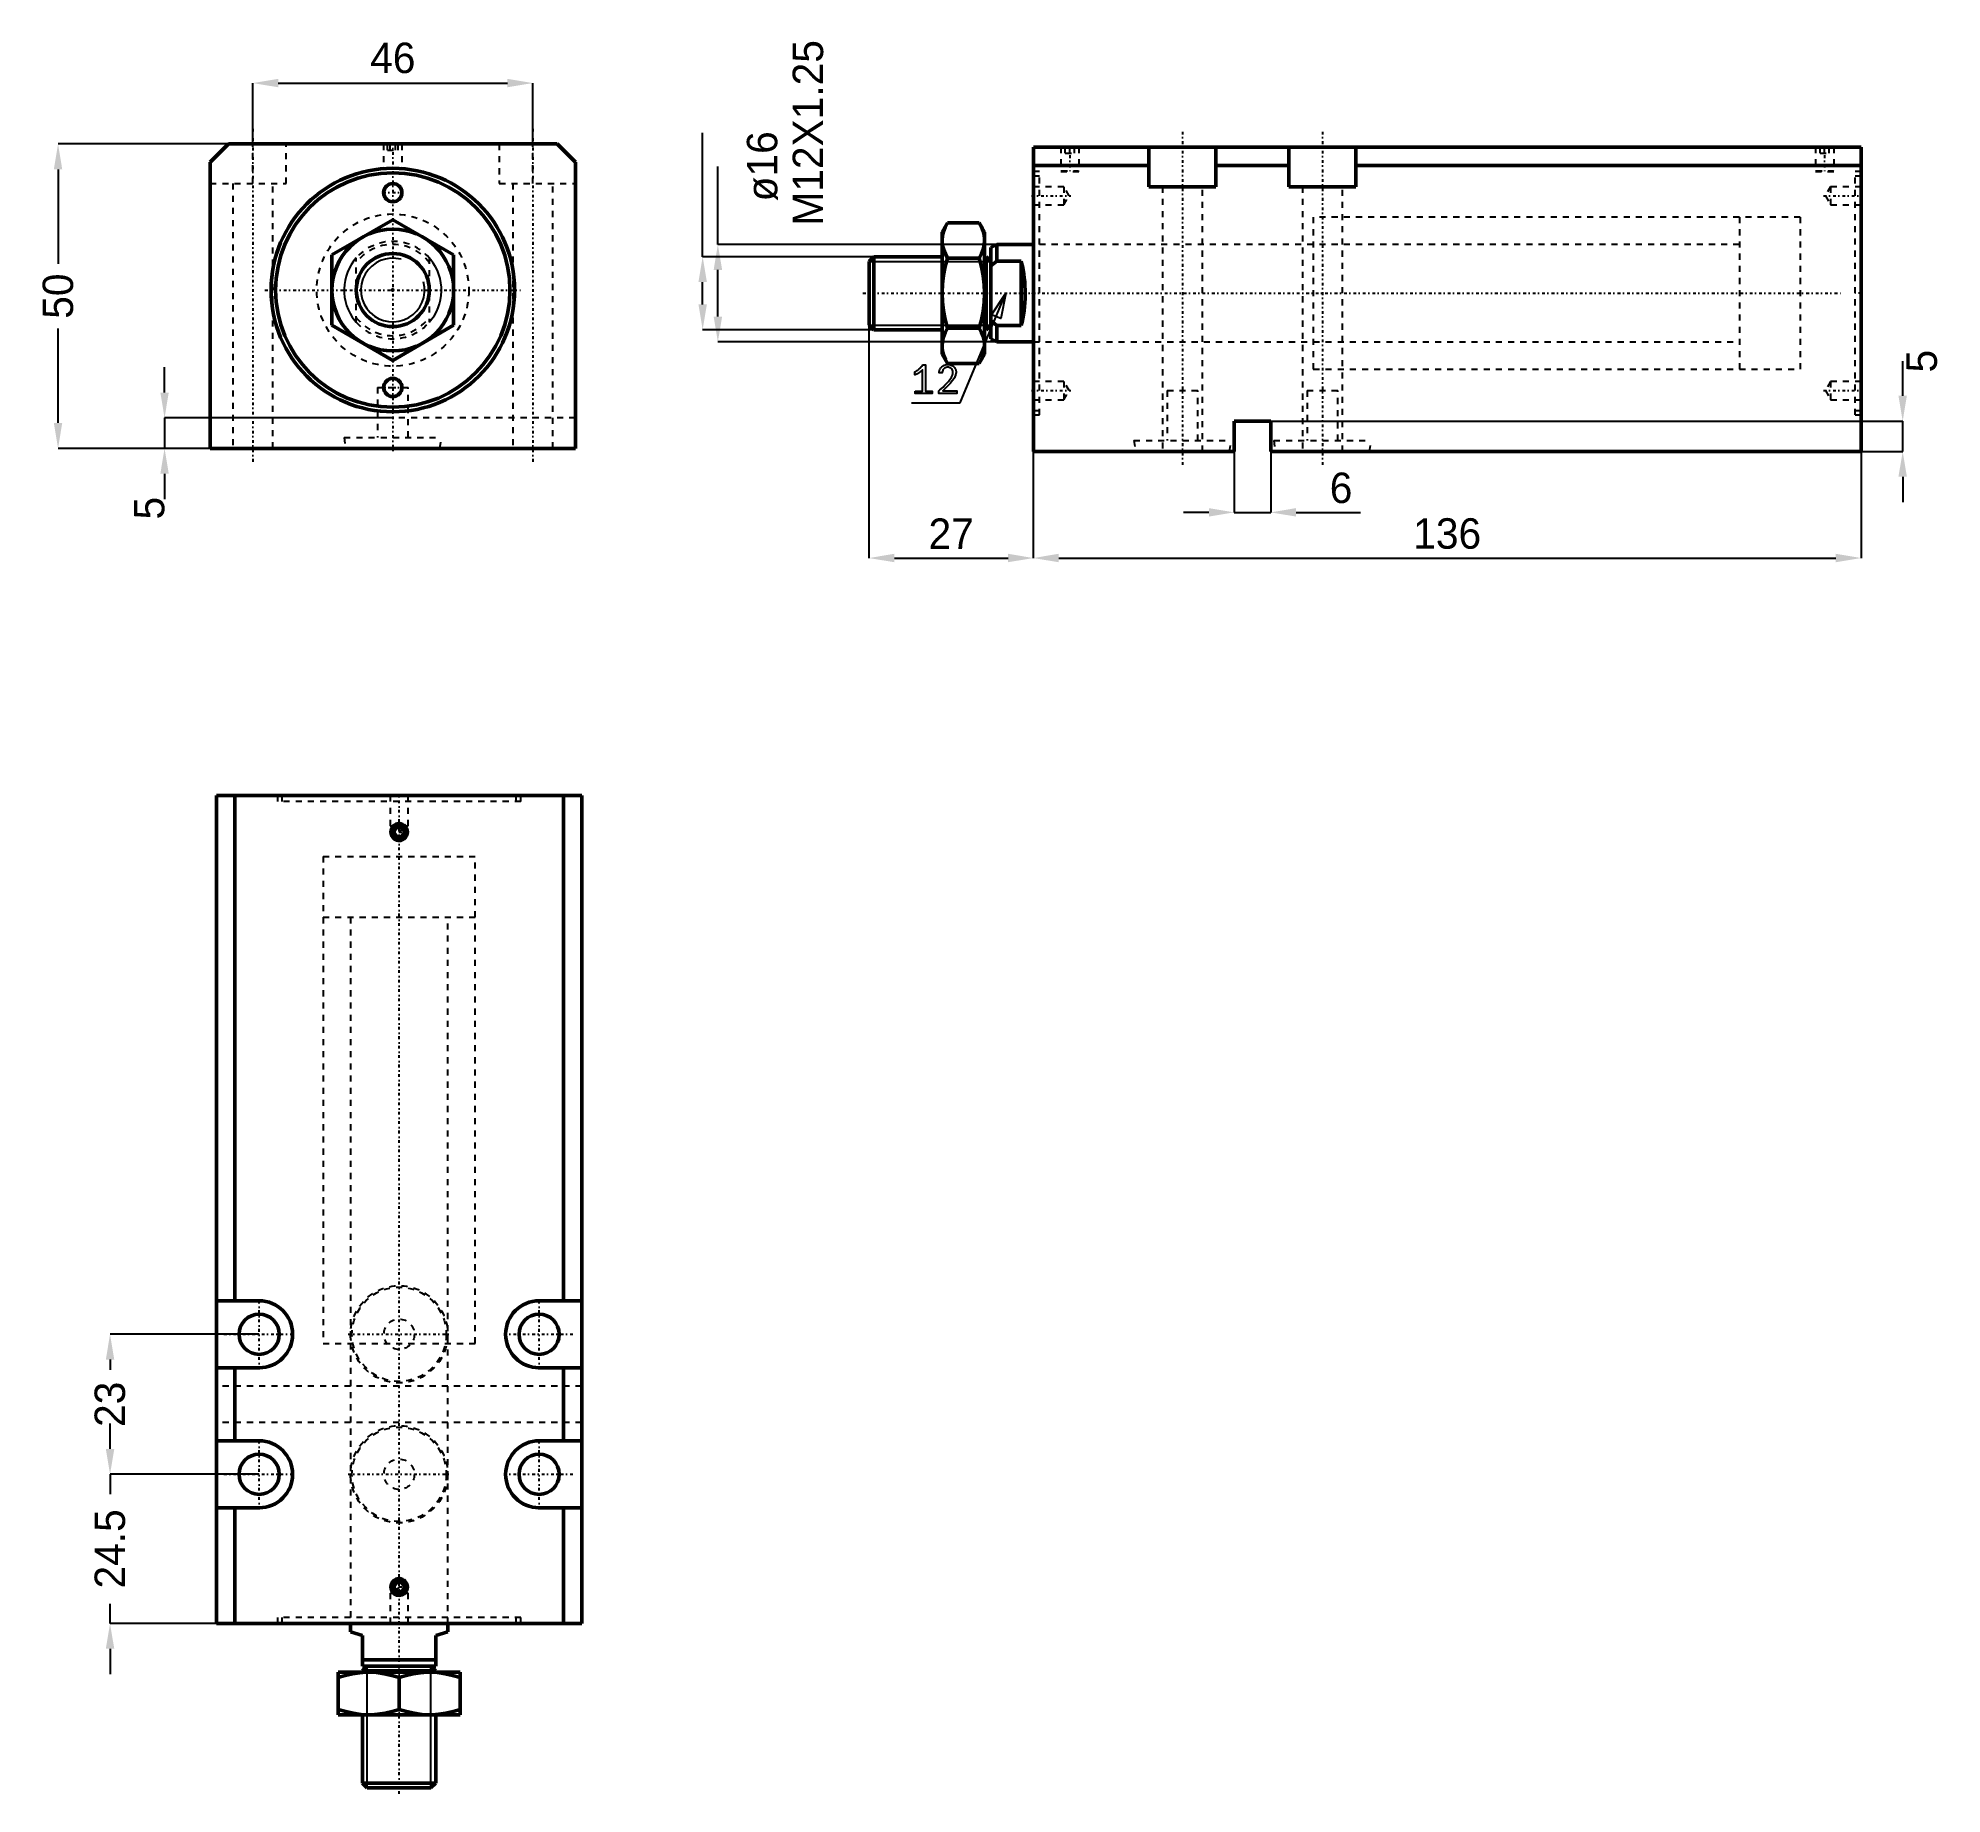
# Model space of a CAD drawing. Header units: millimetres. Extents: x -58 to 255, y -247 to 41.
import ezdxf

# ---------------------------------------------------------------- set-up
doc = ezdxf.new("R2010")
doc.units = ezdxf.units.MM
doc.linetypes.add('Center', pattern=[1.5, 0.45, -0.5, 0.05, -0.5])
doc.linetypes.add('Dashed', pattern=[2, 1, -1])
for name, color, linetype, lineweight in [('2d ConnectionPoints', 7, 'Continuous', 50), ('AM_0', 7, 'Continuous', 50), ('AM_5', 3, 'Continuous', 25), ('AM_7', 7, 'Center', 25), ('AM_9', 6, 'Dashed', 25)]:
    doc.layers.add(name, color=color, linetype=linetype, lineweight=lineweight)
doc.dimstyles.new('ISO-25', dxfattribs={"dimtxt": 2.5, "dimasz": 2.5, "dimexe": 1.25, "dimexo": 0.625, "dimtad": 1, "dimtxsty": 'Standard', "dimcen": 2.5, "dimadec": 0, "dimazin": 0, "dimtfac": 1, "dimtmove": 0, "dimatfit": 3, "dimfxl": 0, "dimarcsym": 0})

# ---------------------------------------------------------------- blocks, each defined once
blk = doc.blocks.new('1_JECX_MF_EXLA_25_70_0_rod__0_in_JECX_MF_160_EXLA_25_70_0__0')
at = {"layer": 'AM_0'}
for p, q in [((-10, 5.77), (0, 11.55)), ((0, 11.55), (10, 5.77)), ((-10, -5.77), (-10, 5.77)), ((10, 5.77), (10, -5.77)), ((0, -11.55), (-10, -5.77)), ((10, -5.77), (0, -11.55))]:
    blk.add_line(p, q, dxfattribs=at)
for radius in [10, 6]:
    blk.add_circle((0, 0), radius, dxfattribs=at)
at = {"layer": 'AM_5'}
blk.add_arc((0, 0), 5.23, 75, 15, dxfattribs=at)
at = {"layer": 'AM_9'}
for p, q in [((-6, -5.29), (-6, 5.29)), ((6, 5.29), (6, -5.29))]:
    blk.add_line(p, q, dxfattribs=at)
for points in [[(-6, 5.29), (-6.44, 4.75), (-6.83, 4.17), (-7.17, 3.56), (-7.45, 2.92), (-7.67, 2.26), (-7.84, 1.58), (-7.95, 0.89), (-8, 0.2), (-7.98, -0.5), (-7.91, -1.19), (-7.78, -1.88), (-7.58, -2.55), (-7.33, -3.2), (-7.02, -3.83), (-6.66, -4.43), (-6.25, -4.99), (-6, -5.29)], [(6, -5.29), (6.44, -4.75), (6.83, -4.17), (7.17, -3.56), (7.45, -2.92), (7.67, -2.26), (7.84, -1.58), (7.95, -0.89), (8, -0.2), (7.98, 0.5), (7.91, 1.19), (7.78, 1.88), (7.58, 2.55), (7.33, 3.2), (7.02, 3.83), (6.66, 4.43), (6.25, 4.99), (6, 5.29)]]:
    blk.add_lwpolyline(points, dxfattribs=at)
for radius, start, end in [(8, 41.4096, 138.5904), (7.5, 36.8699, 143.1301), (7.5, 216.8699, 323.1301), (8, 221.4096, 318.5904)]:
    blk.add_arc((0, 0), radius, start, end, dxfattribs=at)
blk = doc.blocks.new('2_JECX_MF_EXLA_25_70_0_body__0_in_JECX_MF_160_EXLA_25_70_0__0')
at = {"layer": 'AM_0'}
for p, q in [((-27, 24), (-30, 21)), ((27, 24), (-27, 24)), ((30, 21), (27, 24)), ((-30, 21), (-30, -26)), ((30, -26), (30, 21)), ((-30, -26), (30, -26))]:
    blk.add_line(p, q, dxfattribs=at)
for centre, radius in [((0, 0), 20), ((0, 0), 19.25), ((0, 16), 1.5), ((0, -16), 1.5)]:
    blk.add_circle(centre, radius, dxfattribs=at)
at = {"layer": 'AM_5', "linetype": 'Dashed'}
for p, q in [((-1.5, 24), (-1.5, 20)), ((1.5, 24), (1.5, 20))]:
    blk.add_line(p, q, dxfattribs=at)
at = {"layer": 'AM_7'}
for p, q in [((-23, 26.5), (-23, -28.5)), ((23, 26.5), (23, -28.5)), ((0, 24.2), (0, -26.5)), ((-1.58, 16), (1.57, 16)), ((-21, 0), (21, 0)), ((-1.58, -16), (1.57, -16))]:
    blk.add_line(p, q, dxfattribs=at)
at = {"layer": 'AM_9'}
for p, q in [((-23, 17.5), (-23, 24)), ((-17.5, 17.5), (-17.5, 24)), ((-1.5, 24), (-1.35, 23.85)), ((-1.2, 24), (-1.35, 23.85)), ((1.35, 23.85), (-1.35, 23.85)), ((-0.87, 23), (-0.87, 24)), ((-0.87, 23), (0.87, 23)), ((-0.43, 23), (-0.43, 24)), ((0.43, 23), (0.43, 24)), ((0.87, 23), (0.87, 24)), ((1.35, 23.85), (1.2, 24)), ((1.35, 23.85), (1.5, 24)), ((17.5, 24), (17.5, 17.5)), ((23, 17.5), (23, 24)), ((-1.4, 20.1), (-1.5, 20)), ((-1.5, 20), (1.5, 20)), ((-1.4, 20.1), (-1.4, 20)), ((-1.4, 20.1), (1.4, 20.1)), ((1.4, 20), (1.4, 20.1)), ((1.5, 20), (1.4, 20.1)), ((-30, 17.5), (-17.5, 17.5)), ((-26.3, 17.5), (-26.3, -26)), ((-19.7, -26), (-19.7, 17.5)), ((17.5, 17.5), (30, 17.5)), ((19.7, 17.5), (19.7, -26)), ((26.3, -26), (26.3, 17.5)), ((-2.5, -16), (2.5, -16)), ((-2.5, -16), (-2.5, -24.2)), ((2.5, -24.2), (2.5, -16)), ((30, -21), (-30, -21)), ((-7.98, -24.2), (7.98, -24.2)), ((-7.98, -24.2), (-7.75, -26)), ((7.75, -26), (7.98, -24.2))]:
    blk.add_line(p, q, dxfattribs=at)
blk.add_circle((0, 0), 12.5, dxfattribs=at)
blk = doc.blocks.new('*D3')
at = {"layer": 'AM_5', "color": 0, "lineweight": -2}
for p, q in [((-23, 24), (-23, 34)), ((-18.83, 34), (18.83, 34)), ((23, 24), (23, 34))]:
    blk.add_line(p, q, dxfattribs=at)
at = {"layer": 'AM_5', "color": 0}
for points in [[(-18.83, 34.69), (-18.83, 33.31), (-23, 34)], [(18.83, 33.31), (18.83, 34.69), (23, 34)]]:
    blk.add_solid(points, dxfattribs=at)
at = {"layer": 'Defpoints', "color": 0}
for p in [(23, 34), (-23, 24), (23, 24)]:
    blk.add_point(p, dxfattribs=at)
at = {"layer": 'AM_5', "color": 0, "insert": (0, 38.11), "char_height": 5, "attachment_point": 5}
blk.add_mtext('46', dxfattribs=at)
blk = doc.blocks.new('*D4')
at = {"layer": 'AM_5', "color": 0, "lineweight": -2}
for p, q in [((-27, 24), (-55, 24)), ((-55, 19.83), (-55, 4.31)), ((-55, -21.83), (-55, -6.31)), ((-30, -26), (-55, -26))]:
    blk.add_line(p, q, dxfattribs=at)
at = {"layer": 'AM_5', "color": 0}
for points in [[(-54.31, 19.83), (-55.69, 19.83), (-55, 24)], [(-55.69, -21.83), (-54.31, -21.83), (-55, -26)]]:
    blk.add_solid(points, dxfattribs=at)
at = {"layer": 'Defpoints', "color": 0}
for p in [(-27, 24), (-55, -26), (-30, -26)]:
    blk.add_point(p, dxfattribs=at)
at = {"layer": 'AM_5', "color": 0, "insert": (-55, -1), "char_height": 5, "attachment_point": 5, "rotation": 90}
blk.add_mtext('50', dxfattribs=at)
blk = doc.blocks.new('*D5')
at = {"layer": 'AM_5', "color": 0, "lineweight": -2}
for p, q in [((-37.5, -16.83), (-37.5, -12.67)), ((0, -21), (-37.5, -21)), ((-37.5, -21), (-37.5, -26)), ((-30, -26), (-37.5, -26)), ((-37.5, -30.17), (-37.5, -34.33))]:
    blk.add_line(p, q, dxfattribs=at)
at = {"layer": 'AM_5', "color": 0}
for points in [[(-38.19, -16.83), (-36.81, -16.83), (-37.5, -21)], [(-36.81, -30.17), (-38.19, -30.17), (-37.5, -26)]]:
    blk.add_solid(points, dxfattribs=at)
at = {"layer": 'Defpoints', "color": 0}
for p in [(0, -21), (-37.5, -26), (-30, -26)]:
    blk.add_point(p, dxfattribs=at)
at = {"layer": 'AM_5', "color": 0, "insert": (-40, -35.83), "char_height": 5, "attachment_point": 5, "rotation": 90}
blk.add_mtext('5', dxfattribs=at)
blk = doc.blocks.new('1_JECX_MF_EXLA_25_70_0_rod__0_in_JECX_MF_160_EXLA_25_70_0__4')
at = {"layer": 'AM_0'}
for p, q in [((-8, 0), (-8, -1.35)), ((8, -1.35), (8, 0)), ((-6, -2), (-8, -1.35)), ((-6, -7), (-6, -2)), ((8, -1.35), (6, -2)), ((6, -2), (6, -7)), ((-6, -6), (6, -6)), ((10, -8), (-10, -8)), ((-10, -15), (-10, -8)), ((-5.23, -7), (-6, -7.77)), ((-6, -7), (6, -7)), ((-6, -7.77), (6, -7.77)), ((-6, -7.77), (-6, -8)), ((0, -14.11), (0, -8.89)), ((6, -7.77), (5.23, -7)), ((6, -8), (6, -7.77)), ((10, -8), (10, -15)), ((10, -15), (-10, -15)), ((-6, -15), (-6, -26.23)), ((6, -26.23), (6, -15)), ((-6, -26.23), (-5.23, -27)), ((-6, -26.23), (6, -26.23)), ((-5.23, -27), (5.23, -27)), ((5.23, -27), (6, -26.23))]:
    blk.add_line(p, q, dxfattribs=at)
for points in [[(-5, -8), (-5.36, -8), (-6.52, -8.09), (-7.68, -8.27), (-8.85, -8.54), (-10, -8.89)], [(0, -8.89), (-1.22, -8.53), (-2.45, -8.25), (-3.72, -8.06), (-5, -8)], [(5, -8), (4.64, -8), (3.48, -8.09), (2.32, -8.27), (1.15, -8.54), (0, -8.89)], [(10, -8.89), (8.78, -8.53), (7.55, -8.25), (6.28, -8.06), (5, -8)], [(-10, -14.11), (-8.78, -14.47), (-7.55, -14.75), (-6.28, -14.94), (-5, -15)], [(-5, -15), (-4.64, -15), (-3.48, -14.91), (-2.32, -14.73), (-1.15, -14.46), (0, -14.11)], [(0, -14.11), (1.22, -14.47), (2.45, -14.75), (3.72, -14.94), (5, -15)], [(5, -15), (5.36, -15), (6.52, -14.91), (7.68, -14.73), (8.85, -14.46), (10, -14.11)]]:
    blk.add_lwpolyline(points, dxfattribs=at)
at = {"layer": 'AM_5'}
for p, q in [((-5.23, -27), (-5.23, -7)), ((5.23, -27), (5.23, -7))]:
    blk.add_line(p, q, dxfattribs=at)
at = {"layer": 'AM_7'}
blk.add_line((0, -28), (0, 136.29), dxfattribs=at)
at = {"layer": 'AM_9'}
for p, q in [((-12.5, 126), (12.5, 126)), ((-12.5, 126), (-12.5, 116)), ((12.5, 116), (12.5, 126)), ((-12.5, 116), (12.5, 116)), ((-8, 116), (-8, 0)), ((8, 0), (8, 116))]:
    blk.add_line(p, q, dxfattribs=at)
blk = doc.blocks.new('2_JECX_MF_EXLA_25_70_0_body__0_in_JECX_MF_160_EXLA_25_70_0__4')
at = {"layer": 'AM_0'}
for p, q in [((30, 136), (-30, 136)), ((-30, 136), (-30, 0)), ((-27, 136), (-27, 53)), ((27, 136), (27, 53)), ((30, 136), (30, 0)), ((-0.43, 130.75), (-0.87, 130)), ((-0.87, 130), (-0.43, 129.25)), ((0.43, 130.75), (-0.43, 130.75)), ((-0.43, 129.25), (0.43, 129.25)), ((0.87, 130), (0.43, 130.75)), ((0.43, 129.25), (0.87, 130)), ((-23, 53), (-30, 53)), ((30, 53), (23, 53)), ((-30, 42), (-23, 42)), ((-27, 42), (-27, 30)), ((23, 42), (30, 42)), ((27, 42), (27, 30)), ((-23, 30), (-30, 30)), ((30, 30), (23, 30)), ((-30, 19), (-23, 19)), ((-27, 19), (-27, 0)), ((23, 19), (30, 19)), ((27, 19), (27, 0)), ((-0.43, 6.75), (-0.87, 6)), ((0.43, 6.75), (-0.43, 6.75)), ((0.87, 6), (0.43, 6.75)), ((-0.87, 6), (-0.43, 5.25)), ((-0.43, 5.25), (0.43, 5.25)), ((0.43, 5.25), (0.87, 6)), ((30, 0), (-30, 0))]:
    blk.add_line(p, q, dxfattribs=at)
for centre, radius in [((0, 130), 1.35), ((0, 130), 1.2), ((-23, 47.5), 3.3), ((23, 47.5), 3.3), ((-23, 24.5), 3.3), ((23, 24.5), 3.3), ((0, 6), 1.35), ((0, 6), 1.2)]:
    blk.add_circle(centre, radius, dxfattribs=at)
for centre, start, end in [((-23, 47.5), 270, 90), ((23, 47.5), 90, 270), ((-23, 24.5), 270, 90), ((23, 24.5), 90, 270)]:
    blk.add_arc(centre, 5.5, start, end, dxfattribs=at)
at = {"layer": 'AM_5'}
for centre in [(0, 130), (0, 6)]:
    blk.add_arc(centre, 1.5, 75, 15, dxfattribs=at)
at = {"layer": 'AM_7'}
for p, q in [((-1.58, 130), (1.57, 130)), ((-23, 41.73), (-23, 53.27)), ((23, 41.73), (23, 53.27)), ((-28.78, 47.5), (-17.23, 47.5)), ((-8.38, 47.5), (8.38, 47.5)), ((17.23, 47.5), (28.77, 47.5)), ((-23, 18.73), (-23, 30.27)), ((23, 18.73), (23, 30.27)), ((-28.78, 24.5), (-17.23, 24.5)), ((-8.38, 24.5), (8.38, 24.5)), ((17.23, 24.5), (28.77, 24.5)), ((-1.58, 6), (1.57, 6))]:
    blk.add_line(p, q, dxfattribs=at)
at = {"layer": 'AM_9'}
for p, q in [((-20, 136), (-20, 135)), ((20, 135), (-20, 135)), ((-19.25, 136), (-19.25, 135)), ((-1.5, 136), (-1.5, 131)), ((1.5, 131), (1.5, 136)), ((19.25, 135), (19.25, 136)), ((20, 135), (20, 136)), ((-1.5, 131), (1.5, 131)), ((-1.5, 131), (0, 130.13)), ((0, 130.13), (1.5, 131)), ((-12.5, 126), (12.5, 126)), ((-12.5, 126), (-12.5, 46)), ((12.5, 46), (12.5, 126)), ((-12.5, 46), (12.5, 46)), ((-8, 46), (-8, 0)), ((8, 0), (8, 46)), ((30, 39), (-30, 39)), ((30, 33), (-30, 33)), ((0, 5.87), (-1.5, 5)), ((-1.5, 5), (-1.5, 0)), ((-1.5, 5), (1.5, 5)), ((1.5, 5), (0, 5.87)), ((1.5, 0), (1.5, 5)), ((20, 1), (-20, 1)), ((-20, 1), (-20, 0)), ((-19.25, 1), (-19.25, 0)), ((19.25, 0), (19.25, 1)), ((20, 0), (20, 1))]:
    blk.add_line(p, q, dxfattribs=at)
for centre, radius in [((0, 130), 1.4), ((0, 47.5), 7.98), ((0, 47.5), 7.75), ((0, 47.5), 2.5), ((0, 24.5), 7.98), ((0, 24.5), 7.75), ((0, 24.5), 2.5), ((0, 6), 1.4)]:
    blk.add_circle(centre, radius, dxfattribs=at)
blk = doc.blocks.new('*D11')
at = {"layer": 'AM_5', "color": 0, "lineweight": -2}
for p, q in [((-21.96, -171.53), (-46.46, -171.53)), ((-46.46, -175.69), (-46.46, -177.36)), ((-46.46, -190.36), (-46.46, -188.69)), ((-21.96, -194.53), (-46.46, -194.53))]:
    blk.add_line(p, q, dxfattribs=at)
at = {"layer": 'AM_5', "color": 0}
for points in [[(-47.15, -175.69), (-45.76, -175.69), (-46.46, -171.53)], [(-47.15, -190.36), (-45.76, -190.36), (-46.46, -194.53)]]:
    blk.add_solid(points, dxfattribs=at)
at = {"layer": 'Defpoints', "color": 0}
for p in [(-46.46, -171.53), (-21.96, -171.53), (-21.96, -194.53)]:
    blk.add_point(p, dxfattribs=at)
at = {"layer": 'AM_5', "color": 0, "insert": (-46.46, -183.03), "char_height": 5, "attachment_point": 5, "rotation": 90}
blk.add_mtext('23', dxfattribs=at)
blk = doc.blocks.new('*D12')
at = {"layer": 'AM_5', "color": 0, "lineweight": -2}
for p, q in [((-46.46, -190.36), (-46.46, -186.19)), ((-21.96, -194.53), (-46.46, -194.53)), ((-46.46, -194.53), (-46.46, -197.78)), ((-46.46, -219.03), (-46.46, -215.78)), ((-28.96, -219.03), (-46.46, -219.03)), ((-46.46, -223.19), (-46.46, -227.36))]:
    blk.add_line(p, q, dxfattribs=at)
at = {"layer": 'AM_5', "color": 0}
for points in [[(-47.15, -190.36), (-45.76, -190.36), (-46.46, -194.53)], [(-47.15, -223.19), (-45.76, -223.19), (-46.46, -219.03)]]:
    blk.add_solid(points, dxfattribs=at)
at = {"layer": 'Defpoints', "color": 0}
for p in [(-21.96, -194.53), (-46.46, -219.03), (-28.96, -219.03)]:
    blk.add_point(p, dxfattribs=at)
at = {"layer": 'AM_5', "color": 0, "insert": (-46.46, -206.78), "char_height": 5, "attachment_point": 5, "rotation": 90}
blk.add_mtext('24.5', dxfattribs=at)
blk = doc.blocks.new('1_JECX_MF_EXLA_25_70_0_rod__0_in_JECX_MF_160_EXLA_25_70_0__2')
at = {"layer": 'AM_0'}
for p, q in [((-14.11, 11.55), (-15, 10)), ((-15, 10), (-15, -10)), ((-14.11, 11.55), (-8.89, 11.55)), ((-8, 10), (-8.89, 11.55)), ((-8, 10), (-8, -10)), ((-6, 8), (-7, 7.5)), ((-7, 7.5), (-7, -7.5)), ((0, 8), (-6, 8)), ((-6, 8), (-6, 5.29)), ((-26.23, 6), (-27, 5.23)), ((-27, 5.23), (-27, -5.23)), ((-15, 6), (-26.23, 6)), ((-26.23, 6), (-26.23, -6)), ((-14.11, 5.77), (-8.89, 5.77)), ((-7.77, 6), (-8, 6)), ((-7, 5.23), (-7.77, 6)), ((-7.77, 6), (-7.77, -6)), ((-6, 5.29), (-7, 4.5)), ((-2, 5.29), (-6, 5.29)), ((-2, 5.29), (-2, -5.29)), ((-27, -5.23), (-26.23, -6)), ((-26.23, -6), (-15, -6)), ((-14.11, -5.77), (-8.89, -5.77)), ((-8, -6), (-7.77, -6)), ((-7.77, -6), (-7, -5.23)), ((-7, -4.5), (-6, -5.29)), ((-6, -5.29), (-2, -5.29)), ((-6, -5.29), (-6, -8)), ((-7, -7.5), (-6, -8)), ((-6, -8), (0, -8)), ((-15, -10), (-14.11, -11.55)), ((-14.11, -11.55), (-8.89, -11.55)), ((-8.89, -11.55), (-8, -10))]:
    blk.add_line(p, q, dxfattribs=at)
for points in [[(-14.11, 11.55), (-14.47, 10.84), (-14.75, 10.13), (-14.94, 9.4), (-15, 8.66)], [(-8, 8.66), (-8, 8.87), (-8.09, 9.54), (-8.27, 10.21), (-8.54, 10.88), (-8.89, 11.55)], [(-15, 8.66), (-15, 8.45), (-14.91, 7.78), (-14.73, 7.11), (-14.46, 6.44), (-14.11, 5.77)], [(-8.89, 5.77), (-8.53, 6.48), (-8.25, 7.19), (-8.06, 7.92), (-8, 8.66)], [(-14.11, 5.77), (-14.47, 4.39), (-14.75, 2.98), (-14.93, 1.53), (-15, 0.07), (-15, 0)], [(-8, 0), (-8.06, 1.45), (-8.24, 2.89), (-8.52, 4.34), (-8.89, 5.77)], [(-2, -5.29), (-1.86, -4.75), (-1.73, -4.17), (-1.62, -3.56), (-1.53, -2.92), (-1.46, -2.26), (-1.4, -1.58), (-1.37, -0.89), (-1.35, -0.2), (-1.36, 0.5), (-1.38, 1.19), (-1.42, 1.88), (-1.49, 2.55), (-1.57, 3.2), (-1.67, 3.83), (-1.78, 4.43), (-1.92, 4.99), (-2, 5.29)], [(-15, 0), (-14.94, -1.45), (-14.76, -2.89), (-14.48, -4.34), (-14.11, -5.77)], [(-8.89, -5.77), (-8.53, -4.39), (-8.25, -2.98), (-8.07, -1.53), (-8, -0.07), (-8, 0)], [(-14.11, -5.77), (-14.47, -6.48), (-14.75, -7.19), (-14.94, -7.92), (-15, -8.66)], [(-8, -8.66), (-8, -8.45), (-8.09, -7.78), (-8.27, -7.11), (-8.54, -6.44), (-8.89, -5.77)], [(-15, -8.66), (-15, -8.87), (-14.91, -9.54), (-14.73, -10.21), (-14.46, -10.88), (-14.11, -11.55)], [(-8.89, -11.55), (-8.53, -10.84), (-8.25, -10.13), (-8.06, -9.4), (-8, -8.66)]]:
    blk.add_lwpolyline(points, dxfattribs=at)
at = {"layer": 'AM_5'}
for p, q in [((-27, 5.23), (-7, 5.23)), ((-27, -5.23), (-7, -5.23))]:
    blk.add_line(p, q, dxfattribs=at)
at = {"layer": 'AM_7'}
blk.add_line((-28, 0), (132.65, 0), dxfattribs=at)
at = {"layer": 'AM_9'}
for p, q in [((126, 12.5), (116, 12.5)), ((116, 12.5), (116, -12.5)), ((126, 12.5), (126, -12.5)), ((116, 8), (0, 8)), ((0, -8), (116, -8)), ((116, -12.5), (126, -12.5))]:
    blk.add_line(p, q, dxfattribs=at)
blk = doc.blocks.new('2_JECX_MF_EXLA_25_70_0_body__0_in_JECX_MF_160_EXLA_25_70_0__2')
at = {"layer": 'AM_0'}
for p, q in [((136, 24), (0, 24)), ((0, -26), (0, 24)), ((19, 24), (19, 17.5)), ((30, 17.5), (30, 24)), ((42, 24), (42, 17.5)), ((53, 17.5), (53, 24)), ((136, -26), (136, 24)), ((19, 21), (0, 21)), ((42, 21), (30, 21)), ((136, 21), (53, 21)), ((19, 17.5), (30, 17.5)), ((42, 17.5), (53, 17.5)), ((33, -21), (33, -26)), ((39, -21), (33, -21)), ((39, -26), (39, -21)), ((33, -26), (0, -26)), ((136, -26), (39, -26))]:
    blk.add_line(p, q, dxfattribs=at)
at = {"layer": 'AM_5', "linetype": 'Dashed'}
for p, q in [((4.5, 24), (4.5, 20)), ((7.5, 24), (7.5, 20)), ((128.5, 24), (128.5, 20)), ((131.5, 24), (131.5, 20))]:
    blk.add_line(p, q, dxfattribs=at)
at = {"layer": 'AM_7'}
for p, q in [((24.5, 26.5), (24.5, -28.5)), ((47.5, 26.5), (47.5, -28.5)), ((6, 24.2), (6, 19.8)), ((130, 24.2), (130, 19.8)), ((-0.29, 16), (6.16, 16)), ((129.84, 16), (136.29, 16)), ((136.05, 0), (134.95, 0)), ((-0.29, -16), (6.16, -16)), ((129.84, -16), (136.29, -16))]:
    blk.add_line(p, q, dxfattribs=at)
at = {"layer": 'AM_9'}
for p, q in [((4.5, 24), (4.65, 23.85)), ((4.8, 24), (4.65, 23.85)), ((7.35, 23.85), (4.65, 23.85)), ((5.25, 23), (5.25, 24)), ((5.25, 23), (6.75, 23)), ((6, 23), (6, 24)), ((6.75, 23), (6.75, 24)), ((7.35, 23.85), (7.2, 24)), ((7.35, 23.85), (7.5, 24)), ((128.5, 24), (128.65, 23.85)), ((128.8, 24), (128.65, 23.85)), ((131.35, 23.85), (128.65, 23.85)), ((129.25, 23), (129.25, 24)), ((129.25, 23), (130.75, 23)), ((130, 23), (130, 24)), ((130.75, 23), (130.75, 24)), ((131.35, 23.85), (131.2, 24)), ((131.35, 23.85), (131.5, 24)), ((1, 20), (0, 20)), ((1, 19.25), (0, 19.25)), ((1, -20), (1, 20)), ((4.6, 20.1), (4.5, 20)), ((4.5, 20), (7.5, 20)), ((4.6, 20.1), (4.6, 20)), ((4.6, 20.1), (7.4, 20.1)), ((7.4, 20), (7.4, 20.1)), ((7.5, 20), (7.4, 20.1)), ((128.6, 20.1), (128.5, 20)), ((128.5, 20), (131.5, 20)), ((128.6, 20.1), (128.6, 20)), ((128.6, 20.1), (131.4, 20.1)), ((131.4, 20), (131.4, 20.1)), ((131.5, 20), (131.4, 20.1)), ((135, -20), (135, 20)), ((136, 20), (135, 20)), ((136, 19.25), (135, 19.25)), ((5, 17.5), (0, 17.5)), ((5.87, 16), (5, 17.5)), ((5, 17.5), (5, 14.5)), ((5, 14.5), (5.87, 16)), ((21.2, 17.5), (21.2, -26)), ((27.8, -26), (27.8, 17.5)), ((44.2, 17.5), (44.2, -26)), ((50.8, -26), (50.8, 17.5)), ((131, 17.5), (130.13, 16)), ((130.13, 16), (131, 14.5)), ((136, 17.5), (131, 17.5)), ((131, 17.5), (131, 14.5)), ((0, 14.5), (5, 14.5)), ((131, 14.5), (136, 14.5)), ((126, 12.5), (46, 12.5)), ((46, 12.5), (46, -12.5)), ((126, 12.5), (126, -12.5)), ((46, 8), (0, 8)), ((0, -8), (46, -8)), ((46, -12.5), (126, -12.5)), ((5, -14.5), (0, -14.5)), ((5.87, -16), (5, -14.5)), ((5, -14.5), (5, -17.5)), ((131, -14.5), (130.13, -16)), ((136, -14.5), (131, -14.5)), ((131, -14.5), (131, -17.5)), ((0, -17.5), (5, -17.5)), ((5, -17.5), (5.87, -16)), ((22, -16), (27, -16)), ((22, -16), (22, -24.2)), ((27, -24.2), (27, -16)), ((45, -16), (50, -16)), ((45, -16), (45, -24.2)), ((50, -24.2), (50, -16)), ((130.13, -16), (131, -17.5)), ((131, -17.5), (136, -17.5)), ((0, -19.25), (1, -19.25)), ((0, -20), (1, -20)), ((135, -19.25), (136, -19.25)), ((135, -20), (136, -20)), ((16.52, -24.2), (32.48, -24.2)), ((16.52, -24.2), (16.75, -26)), ((32.25, -26), (32.48, -24.2)), ((39.52, -24.2), (55.48, -24.2)), ((39.52, -24.2), (39.75, -26)), ((55.25, -26), (55.48, -24.2))]:
    blk.add_line(p, q, dxfattribs=at)
blk = doc.blocks.new('*D22')
at = {"layer": 'AM_5', "color": 0, "lineweight": -2}
for p, q in [((105.24, -26.52), (105.24, -44.02)), ((241.24, -26.52), (241.24, -44.02)), ((109.41, -44.02), (237.08, -44.02))]:
    blk.add_line(p, q, dxfattribs=at)
at = {"layer": 'AM_5', "color": 0}
for points in [[(109.41, -43.32), (109.41, -44.71), (105.24, -44.02)], [(237.08, -43.32), (237.08, -44.71), (241.24, -44.02)]]:
    blk.add_solid(points, dxfattribs=at)
at = {"layer": 'Defpoints', "color": 0}
for p in [(105.24, -26.52), (241.24, -26.52), (241.24, -44.02)]:
    blk.add_point(p, dxfattribs=at)
at = {"layer": 'AM_5', "color": 0, "insert": (173.24, -40.02), "char_height": 5, "attachment_point": 5}
blk.add_mtext('136', dxfattribs=at)
blk = doc.blocks.new('*D23')
at = {"layer": 'AM_5', "color": 0, "lineweight": -2}
for p, q in [((78.24, -0.52), (78.24, -44.02)), ((105.24, -26.52), (105.24, -44.02)), ((82.41, -44.02), (101.08, -44.02))]:
    blk.add_line(p, q, dxfattribs=at)
at = {"layer": 'AM_5', "color": 0}
for points in [[(82.41, -43.32), (82.41, -44.71), (78.24, -44.02)], [(101.08, -43.32), (101.08, -44.71), (105.24, -44.02)]]:
    blk.add_solid(points, dxfattribs=at)
at = {"layer": 'Defpoints', "color": 0}
for p in [(78.24, -0.52), (105.24, -26.52), (105.24, -44.02)]:
    blk.add_point(p, dxfattribs=at)
at = {"layer": 'AM_5', "color": 0, "insert": (91.74, -40.02), "char_height": 5, "attachment_point": 5}
blk.add_mtext('27', dxfattribs=at)
blk = doc.blocks.new('*D24')
at = {"layer": 'AM_5', "color": 0, "lineweight": -2}
for p, q in [((53.41, 7.48), (53.41, 20.32)), ((99.24, 7.48), (53.41, 7.48)), ((53.41, -4.35), (53.41, 3.32)), ((99.24, -8.52), (53.41, -8.52))]:
    blk.add_line(p, q, dxfattribs=at)
at = {"layer": 'AM_5', "color": 0}
for points in [[(52.72, 3.32), (54.11, 3.32), (53.41, 7.48)], [(52.72, -4.35), (54.11, -4.35), (53.41, -8.52)]]:
    blk.add_solid(points, dxfattribs=at)
at = {"layer": 'Defpoints', "color": 0}
for p in [(53.41, 7.48), (99.24, 7.48), (99.24, -8.52)]:
    blk.add_point(p, dxfattribs=at)
at = {"layer": 'AM_5', "color": 0, "insert": (60.74, 20.32), "char_height": 5, "attachment_point": 5, "rotation": 90}
blk.add_mtext('ø16', dxfattribs=at)
blk = doc.blocks.new('*D25')
at = {"layer": 'AM_5', "color": 0, "lineweight": -2}
for p, q in [((50.91, 5.48), (50.91, 25.82)), ((79.01, 5.48), (50.91, 5.48)), ((50.91, -2.35), (50.91, 1.32)), ((79.24, -6.52), (50.91, -6.52))]:
    blk.add_line(p, q, dxfattribs=at)
at = {"layer": 'AM_5', "color": 0}
for points in [[(50.22, 1.32), (51.61, 1.32), (50.91, 5.48)], [(50.22, -2.35), (51.61, -2.35), (50.91, -6.52)]]:
    blk.add_solid(points, dxfattribs=at)
at = {"layer": 'Defpoints', "color": 0}
for p in [(50.91, 5.48), (79.01, 5.48), (79.24, -6.52)]:
    blk.add_point(p, dxfattribs=at)
at = {"layer": 'AM_5', "color": 0, "insert": (68.24, 25.82), "char_height": 5, "attachment_point": 5, "rotation": 90}
blk.add_mtext('M12X1.25', dxfattribs=at)
blk = doc.blocks.new('*D26')
at = {"layer": 'AM_5', "color": 0, "lineweight": -2}
for p, q in [((138.24, -21.52), (138.24, -36.52)), ((144.24, -26.52), (144.24, -36.52)), ((134.08, -36.52), (129.91, -36.52)), ((138.24, -36.52), (144.24, -36.52)), ((148.41, -36.52), (158.97, -36.52))]:
    blk.add_line(p, q, dxfattribs=at)
at = {"layer": 'AM_5', "color": 0}
for points in [[(134.08, -35.82), (134.08, -37.21), (138.24, -36.52)], [(148.41, -35.82), (148.41, -37.21), (144.24, -36.52)]]:
    blk.add_solid(points, dxfattribs=at)
at = {"layer": 'Defpoints', "color": 0}
for p in [(138.24, -21.52), (144.24, -26.52), (144.24, -36.52)]:
    blk.add_point(p, dxfattribs=at)
at = {"layer": 'AM_5', "color": 0, "insert": (155.8, -32.52), "char_height": 5, "attachment_point": 5}
blk.add_mtext('6', dxfattribs=at)
blk = doc.blocks.new('*D27')
at = {"layer": 'AM_5', "color": 0, "lineweight": -2}
for p, q in [((248.08, -17.35), (248.08, -11.68)), ((138.24, -21.52), (248.08, -21.52)), ((248.08, -26.52), (248.08, -21.52)), ((144.24, -26.52), (248.08, -26.52)), ((248.08, -30.68), (248.08, -34.85))]:
    blk.add_line(p, q, dxfattribs=at)
at = {"layer": 'AM_5', "color": 0}
for points in [[(247.38, -17.35), (248.77, -17.35), (248.08, -21.52)], [(247.38, -30.68), (248.77, -30.68), (248.08, -26.52)]]:
    blk.add_solid(points, dxfattribs=at)
at = {"layer": 'Defpoints', "color": 0}
for p in [(138.24, -21.52), (144.24, -26.52), (248.08, -26.52)]:
    blk.add_point(p, dxfattribs=at)
at = {"layer": 'AM_5', "color": 0, "insert": (251.24, -11.68), "char_height": 5, "attachment_point": 5, "rotation": 90}
blk.add_mtext('5', dxfattribs=at)

msp = doc.modelspace()

# ---------------------------------------------------------------- linework, layer by layer
at = {"layer": '2d ConnectionPoints'}
for p in [(0, 0), (105.245, -0.517), (1.044, -219.028)]:
    msp.add_point(p, dxfattribs=at)
at = {"layer": 'AM_5'}
for p, q in [((93.245, -18.517), (100.745, -0.517)), ((85.245, -18.517), (93.245, -18.517))]:
    msp.add_line(p, q, dxfattribs=at)
for points in [[(100.745, -0.517), (99.911, -4.684), (98.373, -4.043), (100.745, -0.517)], [(85.853, -16.601), (87.049, -16.601), (87.049, -13.085), (87.049, -13.085), (86.984, -13.149), (86.876, -13.25), (86.876, -13.25), (86.752, -13.356), (86.662, -13.429), (86.662, -13.429), (86.568, -13.502), (86.426, -13.605), (86.426, -13.605), (86.283, -13.701), (86.187, -13.761), (86.187, -13.761), (86.094, -13.815), (85.964, -13.881), (85.964, -13.881), (85.846, -13.928), (85.775, -13.949), (85.775, -13.455), (85.775, -13.455), (85.863, -13.413), (86.003, -13.333), (86.003, -13.333), (86.151, -13.233), (86.254, -13.155), (86.254, -13.155), (86.357, -13.071), (86.508, -12.941), (86.508, -12.941), (86.653, -12.807), (86.746, -12.714), (86.746, -12.714), (86.835, -12.623), (86.954, -12.495), (86.954, -12.495), (87.055, -12.377), (87.114, -12.305), (87.53, -12.305), (87.53, -16.601), (88.615, -16.601), (88.615, -17.017), (85.853, -17.017), (85.853, -16.601)], [(89.892, -16.406), (89.892, -16.406), (90.106, -16.211), (90.411, -15.925), (90.411, -15.925), (90.697, -15.648), (90.876, -15.469), (90.876, -15.469), (91.049, -15.288), (91.296, -15.003), (91.296, -15.003), (91.528, -14.704), (91.676, -14.495), (91.676, -14.495), (91.806, -14.287), (91.946, -13.991), (91.946, -13.991), (92.022, -13.714), (92.037, -13.54), (92.037, -13.54), (92.032, -13.442), (92.009, -13.303), (92.009, -13.303), (91.966, -13.175), (91.926, -13.094), (91.926, -13.094), (91.879, -13.02), (91.795, -12.921), (91.795, -12.921), (91.696, -12.839), (91.622, -12.792), (91.622, -12.792), (91.543, -12.754), (91.417, -12.712), (91.417, -12.712), (91.283, -12.689), (91.188, -12.685), (91.188, -12.685), (91.084, -12.689), (90.936, -12.713), (90.936, -12.713), (90.799, -12.756), (90.714, -12.795), (90.714, -12.795), (90.634, -12.844), (90.529, -12.931), (90.529, -12.931), (90.439, -13.036), (90.389, -13.116), (90.389, -13.116), (90.347, -13.203), (90.301, -13.344), (90.301, -13.344), (90.277, -13.5), (90.272, -13.611), (89.784, -13.611), (89.784, -13.611), (89.792, -13.444), (89.831, -13.212), (89.831, -13.212), (89.905, -13.002), (89.973, -12.873), (89.973, -12.873), (90.053, -12.756), (90.194, -12.602), (90.194, -12.602), (90.359, -12.475), (90.481, -12.405), (90.481, -12.405), (90.612, -12.348), (90.818, -12.286), (90.818, -12.286), (91.036, -12.253), (91.188, -12.246), (91.188, -12.246), (91.331, -12.252), (91.537, -12.284), (91.537, -12.284), (91.734, -12.342), (91.861, -12.396), (91.861, -12.396), (91.981, -12.461), (92.142, -12.58), (92.142, -12.58), (92.28, -12.724), (92.36, -12.834), (92.36, -12.834), (92.427, -12.954), (92.5, -13.15), (92.5, -13.15), (92.539, -13.364), (92.547, -13.517), (92.547, -13.517), (92.536, -13.69), (92.478, -13.957), (92.478, -13.957), (92.37, -14.23), (92.271, -14.417), (92.271, -14.417), (92.156, -14.603), (91.971, -14.872), (91.971, -14.872), (91.769, -15.129), (91.625, -15.293), (91.625, -15.293), (91.471, -15.46), (91.211, -15.731), (91.211, -15.731), (90.918, -16.027), (90.704, -16.237), (90.36, -16.575), (92.687, -16.578), (92.687, -17.017), (89.719, -17.017), (89.719, -16.562), (89.892, -16.406)]]:
    msp.add_lwpolyline(points, dxfattribs=at)

# ---------------------------------------------------------------- block references
for name, p in [('2_JECX_MF_EXLA_25_70_0_body__0_in_JECX_MF_160_EXLA_25_70_0__0', (0, 0)), ('2_JECX_MF_EXLA_25_70_0_body__0_in_JECX_MF_160_EXLA_25_70_0__2', (105.245, -0.517)), ('1_JECX_MF_EXLA_25_70_0_rod__0_in_JECX_MF_160_EXLA_25_70_0__0', (0, 0)), ('1_JECX_MF_EXLA_25_70_0_rod__0_in_JECX_MF_160_EXLA_25_70_0__2', (105.245, -0.517)), ('2_JECX_MF_EXLA_25_70_0_body__0_in_JECX_MF_160_EXLA_25_70_0__4', (1.044, -219.028)), ('1_JECX_MF_EXLA_25_70_0_rod__0_in_JECX_MF_160_EXLA_25_70_0__4', (1.044, -219.028))]:
    msp.add_blockref(name, p)

# ---------------------------------------------------------------- dimensions: what is measured, and where the dimension line sits
for base, p1, p2, text, picture, middle in [((23, 34), (-23, 24), (23, 24), '46', '*D3', (0, 34)), ((105.245, -44.017), (78.245, -0.517), (105.245, -26.517), '27', '*D23', (91.745, -44.017)), ((144.245, -36.517), (138.245, -21.517), (144.245, -26.517), '6', '*D26', (155.8, -36.517)), ((241.245, -44.017), (105.245, -26.517), (241.245, -26.517), '136', '*D22', (173.245, -44.017))]:
    dim = msp.add_linear_dim(base=base, p1=p1, p2=p2, text=text, dimstyle='ISO-25', override={"dimtxt": 5, "dimasz": 4.166667, "dimexe": 0, "dimexo": 0, "dimgap": 1.5}, dxfattribs=at)
    dim.commit()
    dim.dimension.update_dxf_attribs({"geometry": picture, "text_midpoint": middle, "dimtype": 160})
for base, p1, p2, text, picture, middle in [((50.911, 5.483), (79.245, -6.517), (79.012, 5.483), 'M12X1.25', '*D25', (68.245, 25.816)), ((53.411, 7.483), (99.245, -8.517), (99.245, 7.483), 'ø16', '*D24', (60.745, 20.316)), ((-55, -26), (-27, 24), (-30, -26), '50', '*D4', (-55, -1)), ((248.078, -26.517), (138.245, -21.517), (144.245, -26.517), '5', '*D27', (251.245, -11.684)), ((-37.5, -26), (0, -21), (-30, -26), '5', '*D5', (-40, -35.833)), ((-46.456, -171.528), (-21.956, -194.528), (-21.956, -171.528), '23', '*D11', (-46.456, -183.028)), ((-46.456, -219.028), (-21.956, -194.528), (-28.956, -219.028), '24.5', '*D12', (-46.456, -206.778))]:
    dim = msp.add_linear_dim(base=base, p1=p1, p2=p2, angle=90, text=text, dimstyle='ISO-25', override={"dimtxt": 5, "dimasz": 4.166667, "dimexe": 0, "dimexo": 0, "dimgap": 1.5}, dxfattribs=at)
    dim.commit()
    dim.dimension.update_dxf_attribs({"geometry": picture, "text_midpoint": middle, "dimtype": 160, "text_rotation": 90})

doc.saveas('drawing.dxf')
